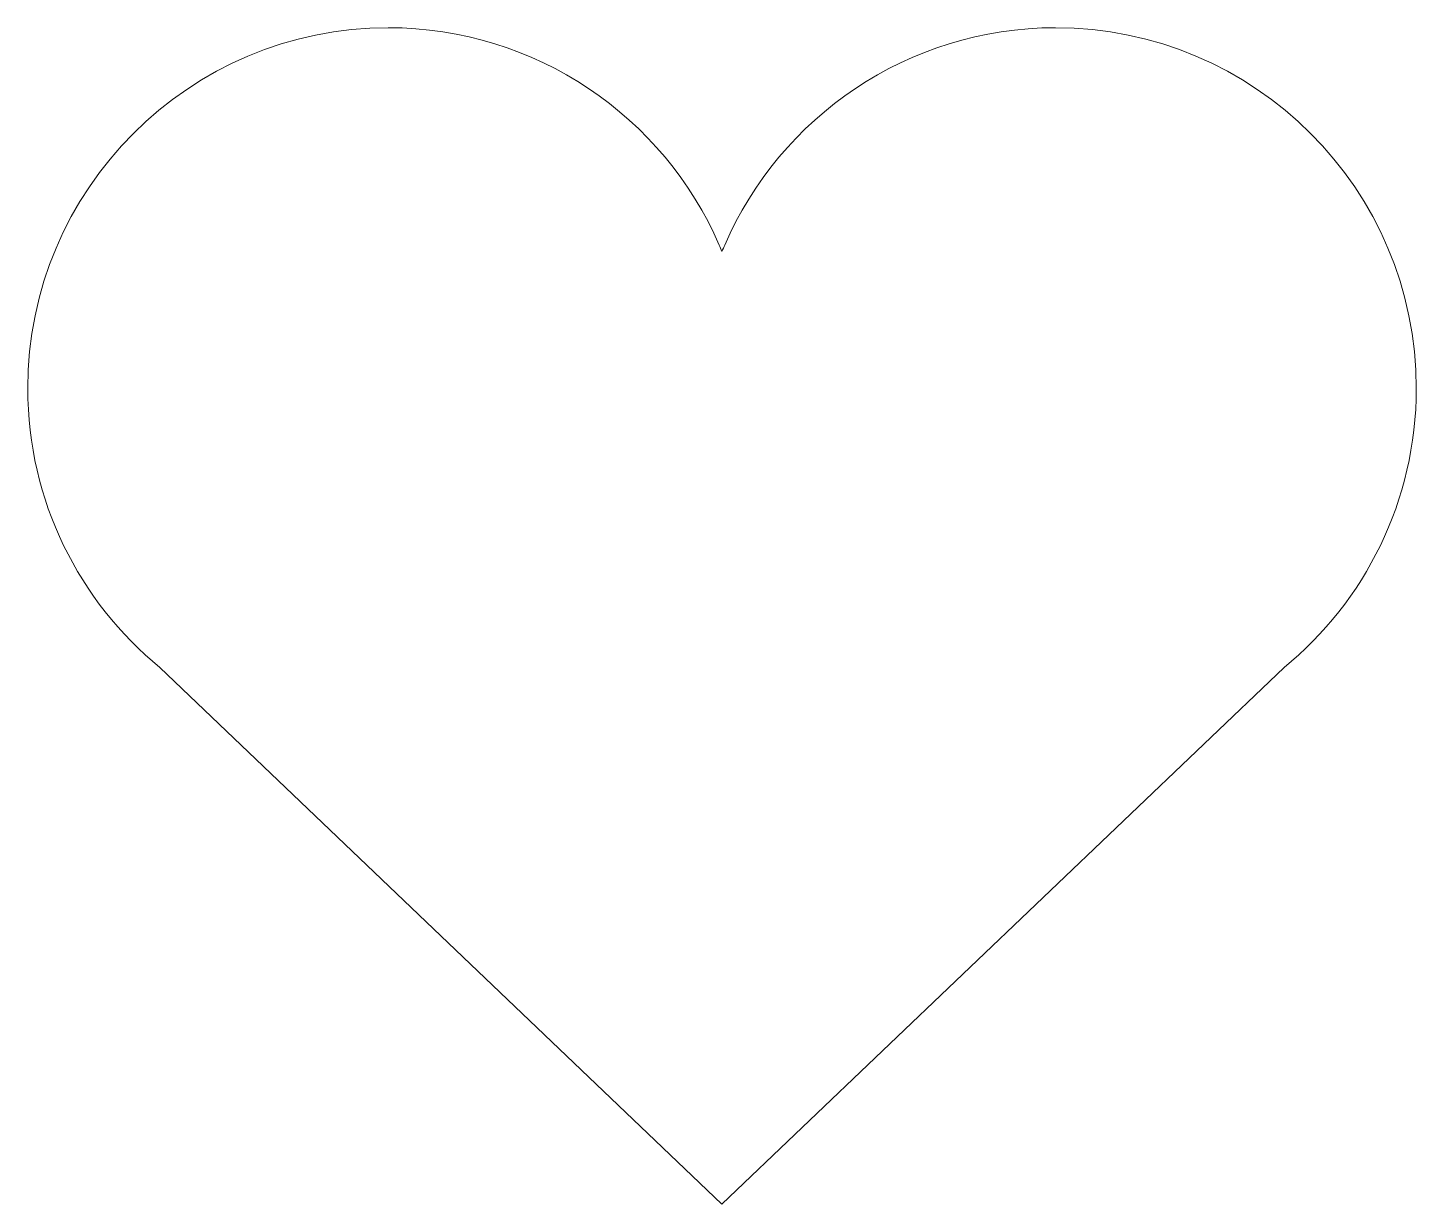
# Model space of a CAD drawing. Header units: millimetres. Extents: x -68 to 67, y -65 to 50.
import ezdxf

# ---------------------------------------------------------------- set-up
doc = ezdxf.new("R2010")
doc.units = ezdxf.units.MM
doc.layers.add('Layer 1', color=7, linetype='CONTINUOUS')

msp = doc.modelspace()

# ---------------------------------------------------------------- linework, layer by layer
at = {"layer": 'Layer 1', "color": 7, "lineweight": 13}
msp.add_open_spline([(67.23, 14.43), (67.23, 3.48), (62.21, -6.29), (54.36, -12.73), (54.36, -12.73), (-0.36, -64.97), (-0.36, -64.97), (-0.36, -64.97), (-55.07, -12.73), (-55.07, -12.73), (-62.92, -6.29), (-67.94, 3.48), (-67.94, 14.43), (-67.94, 33.82), (-52.22, 49.54), (-32.84, 49.54), (-18.41, 49.54), (-6.01, 40.83), (-0.62, 28.39), (-0.53, 28.18), (-0.44, 27.97), (-0.36, 27.76), (-0.27, 27.97), (-0.18, 28.18), (-0.09, 28.39), (5.3, 40.83), (17.7, 49.54), (32.12, 49.54), (51.51, 49.54), (67.23, 33.82), (67.23, 14.43)], degree=3, knots=[0, 0, 0, 0, 1, 1, 1, 2, 2, 2, 3, 3, 3, 4, 4, 4, 5, 5, 5, 6, 6, 6, 7, 7, 7, 8, 8, 8, 9, 9, 9, 10, 10, 10, 10], dxfattribs=at)

doc.saveas('drawing.dxf')
